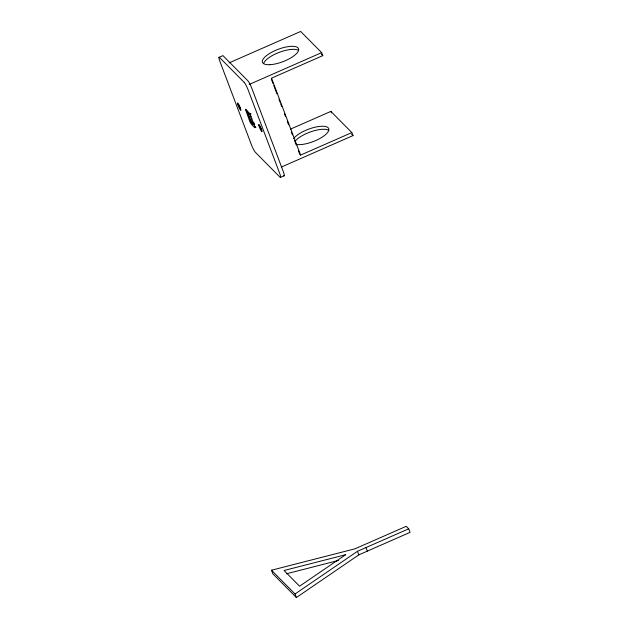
<?xml version="1.0" encoding="UTF-8"?>
<svg xmlns="http://www.w3.org/2000/svg" width="629" height="629" viewBox="0 0 629 629"><rect width="100%" height="100%" fill="white"/><g stroke="black" fill="none" stroke-linecap="round" stroke-linejoin="round"><path stroke-width="0.94" d="M296.369 597.55L295.025 593.996L357.453 551.311L408.708 528.8L410.053 532.362L358.797 554.872L296.369 597.55L272.837 573.774L271.492 570.22L354.984 548.818L406.24 526.308L408.708 528.8M218.947 57.381L222.611 55.769A6.746 0.959 66.3 0 1 223.193 55.863L247.897 80.819A6.746 0.959 66.3 0 1 251.899 88.532L283.247 171.481A6.746 0.959 66.3 0 1 283.718 175.625M229.09 62.884L300.67 31.45L321.639 52.639L322.779 55.651L271.539 78.153L300.607 155.088L351.847 132.585L352.987 135.597L281.407 167.031M249.17 84.475L321.639 52.639M250.869 114.95L247.032 111.074L248.282 114.392L249.847 113.7M248.282 114.392L248.636 114.745L250.987 113.715M254.706 123.85L253.078 124.566L251.309 120.579L250.2 119.463L249.273 116.994L249.627 117.348L251.191 116.664M250.2 119.463L251.946 118.692M252.205 122.954L253.951 122.183M290.425 129.157L330.878 111.396L351.847 132.585M280.636 177.331L284.3 175.719M286.344 573.813L338.457 560.455M321.427 54.283L322.779 55.651M351.635 134.229L352.987 135.597M299.711 154.184L300.607 155.088M253.078 124.566L251.136 122.23L246.387 109.745M255.901 127.412L254.486 125.989L253.566 122.859M271.492 570.22L295.025 593.996M330.878 111.396L331.444 112.898M271.335 79.081L273.065 83.657M273.757 85.489L276.87 93.737M278.946 99.233L279.984 101.977M280.676 103.809L281.713 106.56M284.489 113.88L285.527 116.632M287.256 121.208L288.64 124.872M291.408 132.2L292.446 134.952M294.521 140.448L296.251 145.024M298.327 150.52L299.365 153.264M248.636 114.745L249.627 117.348M366.007 547.552L367.352 551.114M357.453 551.311L358.797 554.872M263.559 63.663A19.271 6.62 -20.7 0 1 279.213 52.356A19.271 6.62 -20.7 0 1 298.523 50.391M295.913 140.291A19.271 6.62 -20.7 0 1 312.983 131.084A19.271 6.62 -20.7 0 1 328.731 130.337M293.601 138.663A19.271 6.62 -20.7 0 1 319.902 126.382A19.271 6.62 -20.7 0 1 324.438 135.549A19.271 6.62 -20.7 0 1 296.487 144.497M345.636 554.715L299.585 586.197L284.049 570.503L345.636 554.715M238.91 105.475L238.415 104.972L239.995 108.345L238.91 105.475M260.084 126.861L259.588 126.366L261.169 129.739L260.084 126.861M245.436 109.289L250.004 121.971C250.303 123.551 256.42 129.896 254.949 126.964L249.902 113.904L245.436 109.289M244.233 82.43L219.529 57.475A6.746 0.959 66.3 0 0 220.001 61.618L251.348 144.568A6.746 0.959 66.3 0 0 255.35 152.281L280.054 177.236A6.746 0.959 66.3 0 0 279.575 173.093L248.235 90.144A6.746 0.959 66.3 0 0 244.233 82.43M269.699 64.701A19.271 6.62 -20.7 0 0 298.555 50.375A19.271 6.62 -20.7 0 0 273.206 51.468A19.271 6.62 -20.7 0 0 269.699 64.701M237.613 103.958A4.049 0.574 66.3 0 0 240.545 110.217A4.049 0.574 66.3 0 0 239.452 105.806A4.049 0.574 66.3 0 0 237.613 103.958M258.786 125.344A4.049 0.574 66.3 0 0 261.719 131.61A4.049 0.574 66.3 0 0 260.618 127.2A4.049 0.574 66.3 0 0 258.786 125.344"/></g></svg>
